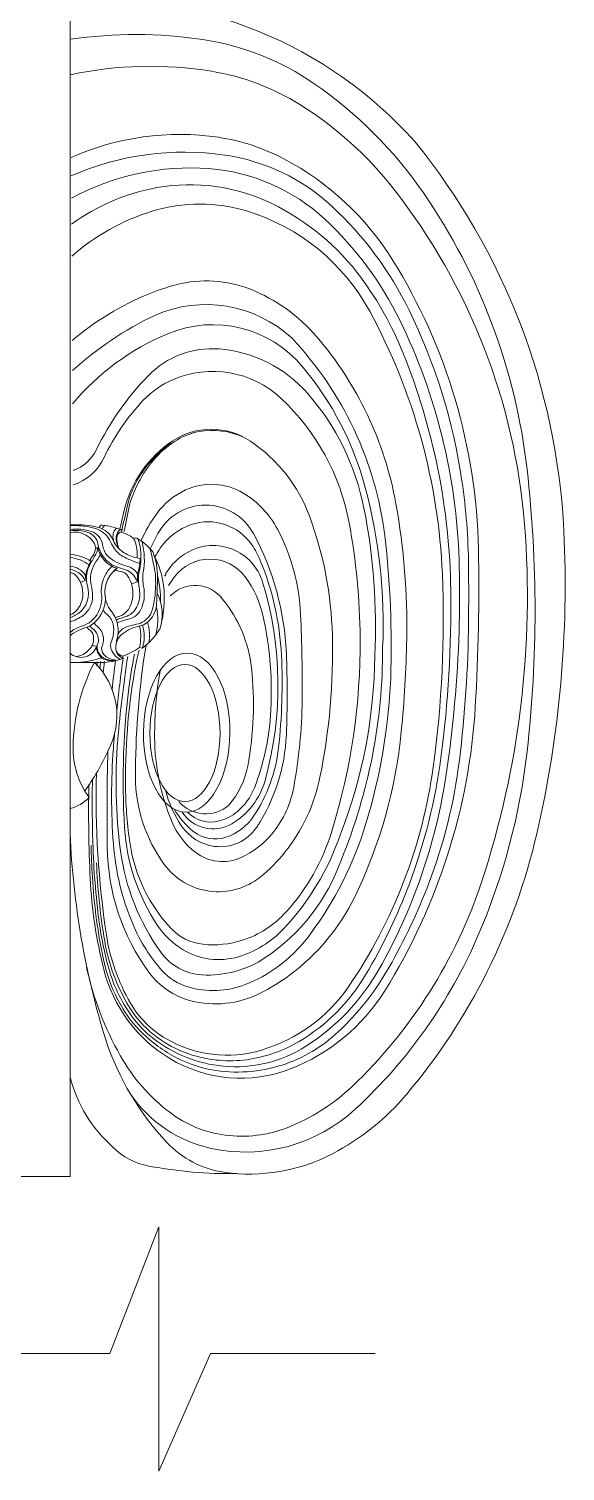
# Model space of a CAD drawing. Header units: millimetres. Extents: x 542654 to 551203, y 315718 to 321804.
# Drawn here: x 550752 to 550918.7, y 320086 to 320534.2 of the extents above; entities that cross this region are included whole.
import ezdxf

# ---------------------------------------------------------------- set-up
doc = ezdxf.new("R2010")
doc.units = ezdxf.units.MM
doc.layers.add('cad-block.com', color=250, linetype='Continuous')

msp = doc.modelspace()

# ---------------------------------------------------------------- linework, layer by layer
at = {"layer": 'cad-block.com', "color": 18, "lineweight": 15, "true_color": 0x000000}
for points in [[(550756.21, 320542.81), (550764.79, 320542.81), (550764.79, 320177.6), (550740.27, 320177.56), (550740.27, 320536.76)], [(550764.79, 320380.13), (550767.38, 320380.13)], [(550785.81, 320375.78), (550787.15, 320374.96)], [(550773.4, 320373.09), (550772.71, 320372.64)], [(550785.74, 320362.36), (550783.88, 320361.79)], [(550764.79, 320356.11), (550764.79, 320333.53)], [(550781.17, 320339.29), (550781.29, 320338.56)], [(550777.14, 320122.58), (550792.35, 320161.94), (550792.35, 320086.04), (550808.42, 320122.58)], [(550424.02, 320122.58), (550777.14, 320122.58)], [(550808.42, 320122.58), (550859.64, 320122.58)]]:
    msp.add_lwpolyline(points, dxfattribs=at)
for points in [[(550764.79, 320542.81, -0.231854), (550871.93, 320499.23, -0.159994), (550918.3, 320378.2, -0.069072), (550909.88, 320284.12, -0.118638), (550869.46, 320203.23, -0.097697), (550846.36, 320184.68, -0.157319), (550812.67, 320178.91, -0.170048), (550794.89, 320188.16, -0.108692), (550775.86, 320220.05, -0.06477), (550764.79, 320284.08), (550764.79, 320542.81)], [(550764.87, 320530.97, -0.074278), (550806.01, 320530.9, -0.113962), (550840.7, 320517.17, -0.091024), (550874.67, 320483.21, -0.123148), (550906.86, 320397.35, -0.056925), (550906.86, 320309.62, -0.07353), (550891.6, 320252.38, -0.104765), (550853.52, 320198.58, -0.244515), (550808.62, 320186.33, -0.190712), (550783.64, 320203.07, 70.965518)], [(550764.93, 320519.98, -0.092905), (550808.78, 320521.02, -0.099611), (550836.24, 320510.68, -0.087195), (550865.42, 320484.43, -0.147145), (550906.07, 320380.23, -0.100057), (550892.71, 320269.1, -0.123493), (550852.45, 320205.57, -0.097747), (550832.28, 320192.77, -0.125576), (550813.02, 320190.44, -0.130989), (550795.74, 320197.54, -0.102346), (550780.36, 320215.2, -0.073945), (550769.91, 320242.53, -1.709317)], [(550765.09, 320494.23, -0.142768), (550810.89, 320500.51, -0.084929), (550831.28, 320493.83, -0.132823), (550865.13, 320462.26, -0.134868), (550891.73, 320372.54, -0.019823), (550890.77, 320323.68, -0.125226), (550862.62, 320235.29, -0.162215), (550833.33, 320211.04, -0.232085), (550795.76, 320214.28, -0.198126), (550775.24, 320241.99, -0.049138), (550771.04, 320270.18, -0.01801), (550770.64, 320299.43, -0.01801)], [(550765.13, 320488.53, -0.140402), (550812.87, 320494.99, -0.152158), (550846.23, 320479.03, -0.091918), (550870.16, 320446.81, -0.077855), (550886.62, 320393.65, -0.033707), (550888.67, 320367.22, -0.005051), (550888.67, 320349.9, -0.028198), (550885.81, 320306.9, -0.060674), (550876.3, 320268.7, -0.03795), (550864.01, 320242.68, -0.07507), (550848.17, 320222.55, -0.110833), (550830.7, 320212.24, -0.122894), (550808.82, 320210.75, -0.087062), (550796.38, 320215.29, -0.07148), (550785.94, 320223.51, -0.04518), (550782.04, 320228.42, -0.070247), (550776.39, 320240.4, -0.023377), (550775.05, 320245.55, -0.037131), (550771.71, 320270.64, -0.008975), (550771.31, 320280.59, 0.977791)], [(550765.17, 320481.58, -0.144486), (550807.96, 320490.78, -0.169681), (550843.96, 320475.08, -0.092344), (550867.28, 320443.69, -0.106648), (550885.71, 320369.18, -0.014977), (550885.71, 320347.1, -0.030152), (550881.62, 320301.93, -0.09209), (550860.78, 320241.91, -0.122006), (550838.07, 320218.05, -0.167433), (550812.39, 320211.88, -0.142075), (550790.54, 320220.57, -0.062394), (550784.81, 320226.31, -0.097488), (550776.79, 320242.24, -0.035116), (550773.84, 320256.63, -0.025635), (550771.86, 320281.26, -0.014563)], [(550765.22, 320473.48, -0.114701), (550791.75, 320484.87, -0.158629), (550827.52, 320479.91, -0.121527), (550855.37, 320456.73, -0.062876), (550868.27, 320433.61, -0.092708), (550883.15, 320359.71, -0.036391), (550880.08, 320307.74, -0.056912), (550870.27, 320268.58, -0.04424), (550856.67, 320240.26, -0.125339), (550835.96, 320219.55, -0.10208), (550819.59, 320213.9, -0.10534), (550803.09, 320215.23, -0.080785), (550792.54, 320220.35, -0.110364), (550782.44, 320231.47, -0.035106), (550778.85, 320238.93, -0.051927), (550775.54, 320250.71, -0.017312), (550773.81, 320263.42, -0.015721), (550773, 320275.03, 0.046213)], [(550765.28, 320463.53, -0.106228), (550790.28, 320477.54, -0.150706), (550819.95, 320477.54, -0.195795), (550857.93, 320446.46, -0.114801), (550880.53, 320364.7, -0.044256), (550877.68, 320304.78, -0.116971), (550851.33, 320236.57, -0.171681), (550824.26, 320216.87, -0.207108), (550794.59, 320220.43, -0.129507), (550783.55, 320231.47, -0.094846), (550776.07, 320252.7, -0.044084), (550772.98, 320302.95, -0.044084)], [(550765.44, 320437.35, -0.080063), (550789.4, 320451.92, -0.032728), (550797.79, 320454.71, -0.159947), (550820.83, 320453.29, -0.121373), (550841.44, 320438.58, -0.133605), (550866.09, 320386.67, -0.049242), (550869.44, 320344.62, -0.019461), (550867.77, 320315.92, -0.089225), (550853.29, 320264.54, -0.121124), (550833.02, 320240.17, -0.043124), (550823.72, 320234.48, -0.181456), (550802.28, 320232.23, -0.172892), (550789.29, 320241.06, -0.156512), (550776.34, 320280.01, -0.045947)], [(550765.5, 320428.01, -0.072584), (550791.09, 320445.18, -0.29865), (550833.81, 320438.06, -0.157593), (550862.67, 320376.77, -0.036172), (550864.48, 320332.31, -0.063493), (550856.65, 320286.95, -0.085786), (550839.28, 320252.67, -0.072732), (550829.43, 320242.83, -0.069047), (550819.21, 320237.21, -0.163644), (550801.45, 320236.5, -0.139719), (550793.42, 320241.55, -0.082919), (550784.34, 320255.86, -0.081162), (550778.24, 320280.96, -0.038156), (550778.24, 320310.62, -0.002575), (550778.61, 320315.11, -0.002575)], [(550765.56, 320417.73, -0.120013), (550795.15, 320439.49, -0.329449), (550837.17, 320429.14, -0.108097), (550856.55, 320391.71, -0.077232), (550861.96, 320341.85, -0.097752), (550849.14, 320276.11, -0.161768), (550825.48, 320245.6, -0.164166), (550805.78, 320240.26, -0.225412), (550792.95, 320247.33, -0.123423), (550780.45, 320278.84, -0.054128), (550779.62, 320313.36, -0.017539), (550782.71, 320339.2, -0.017539)], [(550765.69, 320396.99, 0.198395), (550772.98, 320403.47, -0.079761), (550789.08, 320426.44, -0.223322), (550811.08, 320434.74, -0.196111), (550838.67, 320420.87, -0.131204), (550856.15, 320385.29, -0.061411), (550859.51, 320339.37, -0.090152), (550848.87, 320283.97, -0.106956), (550831.07, 320254.47, -0.132726), (550817.09, 320245.88, -0.209671), (550799.9, 320248.07, -0.110969), (550791.96, 320255.63, -0.132299), (550781.73, 320285.91, -0.050021), (550783.45, 320332.26, -0.021139), (550784.83, 320339.88, -0.021139)], [(550765.72, 320392.48, 0.205917), (550775.33, 320400.99, -0.081301), (550787.65, 320418.9, -0.099143), (550796.7, 320425.2, -0.29986), (550830.44, 320419.33, -0.159472), (550851.52, 320380.75, -0.043971), (550854.96, 320344.86, -0.076945), (550846.16, 320284.89, -0.108458), (550831.96, 320259.82, -0.133124), (550818.37, 320251.02, -0.103821), (550806.08, 320249.75, -0.178447), (550796.33, 320254.55, -0.154319), (550783.42, 320280.97, -0.033188), (550782.02, 320298.03, -0.046066), (550784.83, 320334.62, -0.024017), (550786.26, 320341.1, -0.024017)], [(550780.22, 320378.58, -0.003777), (550781.6, 320384.56, -0.188506), (550796.54, 320406.09, -0.304729), (550820.84, 320406.09, -0.158196), (550839.29, 320382.58, -0.08142), (550846.32, 320345.82, -0.057006), (550842.47, 320301.7, -0.118122), (550831.57, 320278.33, -0.057053), (550823.85, 320270.61, -0.425146), (550794.07, 320274.58, -0.159191), (550785.11, 320301.76, -0.03895), (550788.01, 320340.22, -0.017596), (550788.5, 320342.8)], [(550781.58, 320378.07, -0.004326), (550783.26, 320386.28, -0.066475), (550786.59, 320394.13, -0.138722), (550798.18, 320406.52, -0.096269), (550804.78, 320409.07, -0.153451), (550818.91, 320407.25)], [(550780.87, 320378.33, -0.000436), (550781.02, 320379.03, -0.005534), (550782.75, 320386.64, -0.050628), (550784.47, 320391.59, -0.096925), (550792.28, 320402.32, -0.032996), (550796.14, 320405.46)], [(550786.79, 320375.07, -0.051947), (550791.81, 320383.68, -0.128273), (550800.69, 320390.93, -0.246262), (550818.61, 320389.97, -0.138523), (550829.27, 320378.73, -0.110037), (550836.46, 320352.21, -0.013943), (550836.92, 320325.54, -0.043082), (550834.3, 320298.5, -0.124008), (550827.9, 320284.51, -0.117754), (550817.81, 320276.67, -0.276008), (550803.85, 320278.26, -0.131204), (550796.4, 320287.89, -0.098709), (550791.06, 320314.12, -0.043048), (550792.76, 320334.8)], [(550789.62, 320372.46, -0.017004), (550792.07, 320377.37, -0.595977), (550821.77, 320377.37)], [(550786.44, 320368.04, -0.028073), (550781.65, 320370.02, -0.128548), (550778.59, 320372.62, -0.047762), (550777.36, 320374.8, 0.184945), (550773.55, 320378.6, 0.072626), (550770.13, 320379.57, 0.038209), (550764.79, 320379.85, 4.35103)], [(550778.02, 320375.56, 0.230246), (550773.59, 320379.29, 0.060497), (550767.11, 320380.13, 2.639422)], [(550773.93, 320379.2, -0.314179), (550774.09, 320379.8, -0.229638), (550774.84, 320380, 0.038503)], [(550775.95, 320379.85, 0.423163), (550774.83, 320378.85, -1.906297)], [(550774.84, 320380, -0.062587), (550780.63, 320378.63)], [(550791.11, 320370.13, -0.014632), (550792.8, 320372.83, -0.16485), (550802.42, 320380.17, -0.335231), (550821.29, 320373.89, -0.052919), (550823.92, 320369.03, -0.085844), (550830.49, 320339.56, -0.039993), (550829.58, 320310.76, -0.119528), (550821.85, 320289.56, -0.168508), (550813.21, 320283, -0.249336), (550803.25, 320284.74, -0.096272), (550797.2, 320291.68)], [(550785.8, 320364.76, 0.21056), (550782.47, 320367.26, -0.122205), (550776.6, 320370.27, -0.134391), (550775.33, 320372.18, -0.039069), (550774.9, 320373.93, 0.279074), (550771.37, 320378.04, 0.111445), (550764.79, 320378.68, 10.589835)], [(550773.45, 320374.17, 0.266172), (550770.38, 320377.74, 0.126889), (550764.79, 320378.23, 1.945398)], [(550784.64, 320370.04, -0.091292), (550780.63, 320372.09, -0.134617), (550778.02, 320375.56, 0.678127)], [(550779.52, 320379.02, 0.231292), (550778.48, 320378.19, 0.223315), (550778.59, 320374.4)], [(550780.63, 320378.63, 0.183077), (550779.9, 320378.24, 0.212723), (550779.07, 320375.53, 0.087438), (550779.94, 320372.69, 16.324933)], [(550780.71, 320377.91, 0.505033), (550780.63, 320378.63, 1.737864)], [(550783.91, 320376.32, 0.025386), (550780.71, 320377.91, 0.208473)], [(550784.94, 320375.09, 0.175213), (550783.85, 320376.35, 8.203964)], [(550785.81, 320375.78, 0.271001), (550784.49, 320375.84, 1.776207)], [(550786.23, 320365.36, 0.102871), (550786.53, 320373.43, 0.066487), (550785.81, 320375.78, 3.819361)], [(550821.77, 320377.37, -0.11392), (550832.02, 320340.19, -0.021084), (550832.02, 320314.84, -0.135195), (550822.81, 320286.18, -0.289557), (550809.65, 320280.19, -0.21147), (550799.46, 320286.49, -0.090192), (550794.45, 320297.66, 0.783882)], [(550771.3, 320368.75, 0.119721), (550764.79, 320370.95)], [(550764.79, 320349.93, 0.064663), (550768.72, 320351.83, 0.244148), (550771.77, 320358.07, 0.049704), (550771.38, 320361.23, -0.195952), (550772.52, 320368.13, -0.006951), (550774.21, 320370.79)], [(550770.16, 320361.19, -0.180093), (550770.63, 320366.97, -0.027271), (550772.41, 320370.31, 0.10274), (550773.4, 320373.09, 0.10274)], [(550772.76, 320373.02, -0.131718), (550771.57, 320370.06, 0.091647), (550770.95, 320368.96, -18.340922)], [(550779.37, 320366.58, -0.280746), (550773.4, 320373.09, -5.588893)], [(550782.64, 320365.9, -0.048193), (550777.7, 320367.79, -0.215502), (550773.45, 320374.17, -1.996929)], [(550779.6, 320346.09, -0.185854), (550782.31, 320348.36, -0.033628), (550785.44, 320349.2, 0.197474), (550789.58, 320351.94, 0.074568), (550790.12, 320353.07, 0.066117), (550791.3, 320360.12, 0.071353), (550790.9, 320367.13, -0.000162), (550789.7, 320372.62, 0.015669)], [(550784.94, 320375.09, -0.116594), (550785.59, 320369.86, 0.351891)], [(550787.15, 320374.96, -0.048535), (550790.47, 320371.75)], [(550791.67, 320355.55, 0.018741), (550791.92, 320363.82, 0.104737), (550790.47, 320371.75, -9.041273)], [(550794.46, 320364.85, -0.13211), (550801.46, 320371.65, -0.478162), (550824.65, 320362.29, -0.142325), (550825.42, 320300.7, -0.194817), (550815.06, 320287.21, -0.400954), (550799.56, 320290.87)], [(550770.71, 320367.69, 0.115371), (550764.79, 320369.98, 1.766697)], [(550769.62, 320364.39, 0.217833), (550764.79, 320367.28, 14.289205)], [(550764.79, 320346.66, -0.115321), (550768.25, 320348.56, 0.216719), (550773.6, 320353.05, 0.080842), (550774.55, 320356.3, 0.061463), (550774.55, 320358.42, -0.140584), (550775.43, 320363.95, -0.097397), (550777.8, 320367.21)], [(550771.3, 320368.75, 0.088472), (550769.66, 320364.6, 0.057435), (550769.51, 320362.82), (550768.03, 320362.17)], [(550776.12, 320362.04, -0.183885), (550778.95, 320366.04, -0.014971), (550779.37, 320366.58, -10.318868)], [(550779.37, 320366.58, 0.100841), (550776.79, 320363.71, -1.435164)], [(550786.56, 320369.54, 0.158031), (550786.56, 320369.54, 0.065832), (550784.61, 320370.04, 1.127352)], [(550786.56, 320369.54, -0.059669), (550785.86, 320365.23, 0.053011), (550785.75, 320362.33, -37.483394)], [(550786.19, 320360.91, -0.098556), (550786.41, 320366.25, -0.098556)], [(550790.87, 320370.59, -0.058058), (550793.15, 320364.81, -0.10788), (550793.47, 320350.74, -0.838766)], [(550795.37, 320361.2, -0.011871), (550797.24, 320363.89, -0.506301), (550819.26, 320363.89, -0.10303), (550824.69, 320352, -0.073106), (550827.09, 320320.82, -0.075451), (550822.08, 320298.39, -0.127882), (550816.71, 320290.94, -0.109054), (550811.11, 320288.07, -0.270009), (550801.33, 320290.78)], [(550766.2, 320364.72, 0.145159), (550764.79, 320365.23, 4.483244)], [(550781.88, 320365.08, 0.131546), (550780.84, 320365.53, -0.06113), (550778.95, 320366.04, 3.736763)], [(550779.4, 320349.67, -0.030989), (550782.95, 320350.76, 0.249239), (550787.08, 320354.41, 0.119922), (550787.77, 320360.18, 0.022277), (550787.65, 320360.92, -0.078946), (550787.46, 320365.44, -0.03262)], [(550792.86, 320356.28, 0.079808), (550791.93, 320364.36, -6.30232)], [(550794.16, 320364.15, 0.020274), (550794.58, 320364.63, 0.020274)], [(550766.01, 320346.55, -0.014695), (550766.01, 320346.55, -0.074847), (550769.1, 320347.96, 0.234064), (550774.85, 320353.27, 0.17384), (550775.6, 320358.91)], [(550791.85, 320358.82, -0.204122), (550792.65, 320347.7, -0.885361)], [(550795.94, 320358, -0.460925), (550812.2, 320357.01, -0.145304), (550821.16, 320335.65, -0.072898), (550820.02, 320305.1, -0.130871), (550814.11, 320292.95, -0.41164), (550798.58, 320294.11)], [(550767.86, 320352.96, -0.091394), (550764.79, 320351.28, -0.091394)], [(550775.07, 320353.74, 0.125563), (550776.29, 320352.19, -0.173483), (550778.13, 320349.36, -0.115836), (550778.13, 320345.53, -0.032323), (550777.72, 320344.2, 0.228234), (550777.72, 320340.99, 0.11684), (550779.46, 320338.84, 0.080311), (550780.44, 320338.28, 0.042648)], [(550779.12, 320343.73, 0.281884), (550777.09, 320353.87, 2.604553)], [(550780.49, 320345.74, 0.020897), (550780.49, 320345.74, -0.198166), (550780.49, 320345.74, -0.138312), (550785.72, 320348.46, 0.276717), (550791.22, 320353.27, 0.113893), (550791.67, 320355.55)], [(550791.64, 320354.45, -0.121607), (550791.39, 320345.88, -0.907033)], [(550772.09, 320345.03, 0.237758), (550771.09, 320347.21, -0.081735), (550770.08, 320348.31, 9.331702)], [(550773.62, 320344.23, 0.16978), (550772.35, 320347.36, -0.043804), (550770.84, 320348.68, 0.6587)], [(550772.31, 320349.69, 0.118246), (550773.2, 320348.56, -0.325983), (550774.82, 320342.59, 0.327377), (550775.3, 320339.82, 0.143144), (550776.83, 320338.65, 0.042862), (550779.02, 320338, 0.042862)], [(550780.26, 320351.72, 0.03775), (550778.83, 320351.3, 0.03775)], [(550782.55, 320351.76, -0.020479), (550780.52, 320351.09, 0.037175), (550779.13, 320350.57, 0.037175)], [(550786.41, 320348.62, -0.107259), (550786.36, 320341.99, -0.778817)], [(550787.26, 320348.92, -0.156701), (550787.26, 320341.79, -2.267245)], [(550788.86, 320349.76, -0.125778), (550789.22, 320343.46, -2.160116)], [(550792.65, 320347.7, -0.09146), (550787.26, 320341.79, -0.111777)], [(550774.67, 320338.9, -0.131141), (550773.33, 320340.48, -0.120504), (550772.94, 320342.33), (550771.65, 320342.68)], [(550778.56, 320337.86, -0.025031), (550776.82, 320338.15, -0.413915), (550773.2, 320342.86)], [(550781.17, 320339.29, -0.267147), (550779.23, 320340.77, 0.664514)], [(550787.26, 320341.79), (550786.36, 320341.98, -0.060248), (550781.17, 320339.29, -3.402855)], [(550781.29, 320338.56, -0.103577), (550772.32, 320337.35), (550764.79, 320337.35)], [(550764.79, 320337.35), (550772.32, 320337.35, -0.335902), (550776.54, 320309.81, -0.054218), (550769.32, 320297.45, 4.869534)], [(550772.32, 320337.35, 0.11479), (550765.73, 320311.15, 0.161687), (550770.66, 320295.39, -0.151809), (550764.79, 320291.98, -53.284307)], [(550767.14, 320337.35, 0.088873), (550774.67, 320338.9, 0.116078)], [(550773.16, 320336.49, -0.00066), (550773.28, 320337.56)], [(550774.04, 320335.49, -0.001175), (550774.27, 320337.58)], [(550778.31, 320337.78, -0.081334), (550774.2, 320338.73)], [(550775.09, 320334.12, -0.001814), (550775.45, 320337.61)], [(550777.87, 320328.86, -0.007166), (550778.89, 320337.96)], [(550779.28, 320322.17, -0.009554), (550781.31, 320338.75)], [(550776.34, 320280.01, -0.005225), (550776.34, 320300.88, -0.007026), (550776.56, 320309.86, -0.007026)], [(550771.86, 320281.26, -0.0127), (550771.73, 320300.61, -0.000332), (550771.74, 320301.09, -0.000332)], [(550816.58, 320178.49, -0.048803), (550789.3, 320180.82, -0.153198), (550777.98, 320186.81, -0.151595), (550764.79, 320208.5), (550764.79, 320208.5)]]:
    msp.add_lwpolyline(points, format="xyb", dxfattribs=at)
for centre, major_axis, ratio, start_param, end_param in [((550767.61, 320373.08), (-4.74, 3.01), 0.776765, 3.812994, 5.73184), ((550783.27, 320372.27), (-3.08, 5.48), 0.451902, -0.193269, 1.248074), ((550782.29, 320372.09), (-1.82, 11.13), 0.473869, 3.996382, 4.894935)]:
    msp.add_ellipse(centre, major_axis=major_axis, ratio=ratio, start_param=start_param, end_param=end_param, dxfattribs=at)
at = {"layer": 'cad-block.com', "color": 18, "lineweight": 15, "true_color": 0x000000, "extrusion": (0, 0, -1)}
for centre, major_axis, ratio, start_param, end_param in [((550764.21, 320358.91), (0, 7.32), 0.855643, 0.093945, 1.008329), ((550762.47, 320358.91), (-0.51, 7.34), 0.851613, 0.717894, 2.843084), ((550781.02, 320358.91), (-0.27, 7.49), 0.720128, 3.903974, 5.539874), ((550778.97, 320358.91), (-0.1, 7.39), 0.723217, 0.593952, 2.918594), ((550781.02, 320358.91), (-0.34, 7.39), 0.731342, 0.366368, 1.1189), ((550764.21, 320358.91), (0, 7.32), 0.855643, 1.254931, 2.59414), ((550781.02, 320358.91), (-0.34, 7.39), 0.731342, 1.326524, 2.916792), ((550768.36, 320343.05), (4.66, 0.66), 0.877375, 3.973482, 4.310603), ((550766.84, 320343.77), (4.83, 2.61), 0.800288, 0.320851, 2.02054), ((550768.37, 320344.18), (-5.26, 0.16), 0.593421, 3.079438, 3.527244), ((550783.99, 320343.11), (4.13, 3.56), 0.796534, 2.743042, 4.538271), ((550768.36, 320343.05), (4.66, 0.66), 0.877375, 0.333601, 2.55572)]:
    msp.add_ellipse(centre, major_axis=major_axis, ratio=ratio, start_param=start_param, end_param=end_param, dxfattribs=at)
for centre, major_axis, ratio in [((550801.02, 320315.51), (0.27, 24.75), 0.543652), ((550800.49, 320315.39), (0, 21.3), 0.512013)]:
    msp.add_ellipse(centre, major_axis=major_axis, ratio=ratio, dxfattribs=at)

doc.saveas('drawing.dxf')
